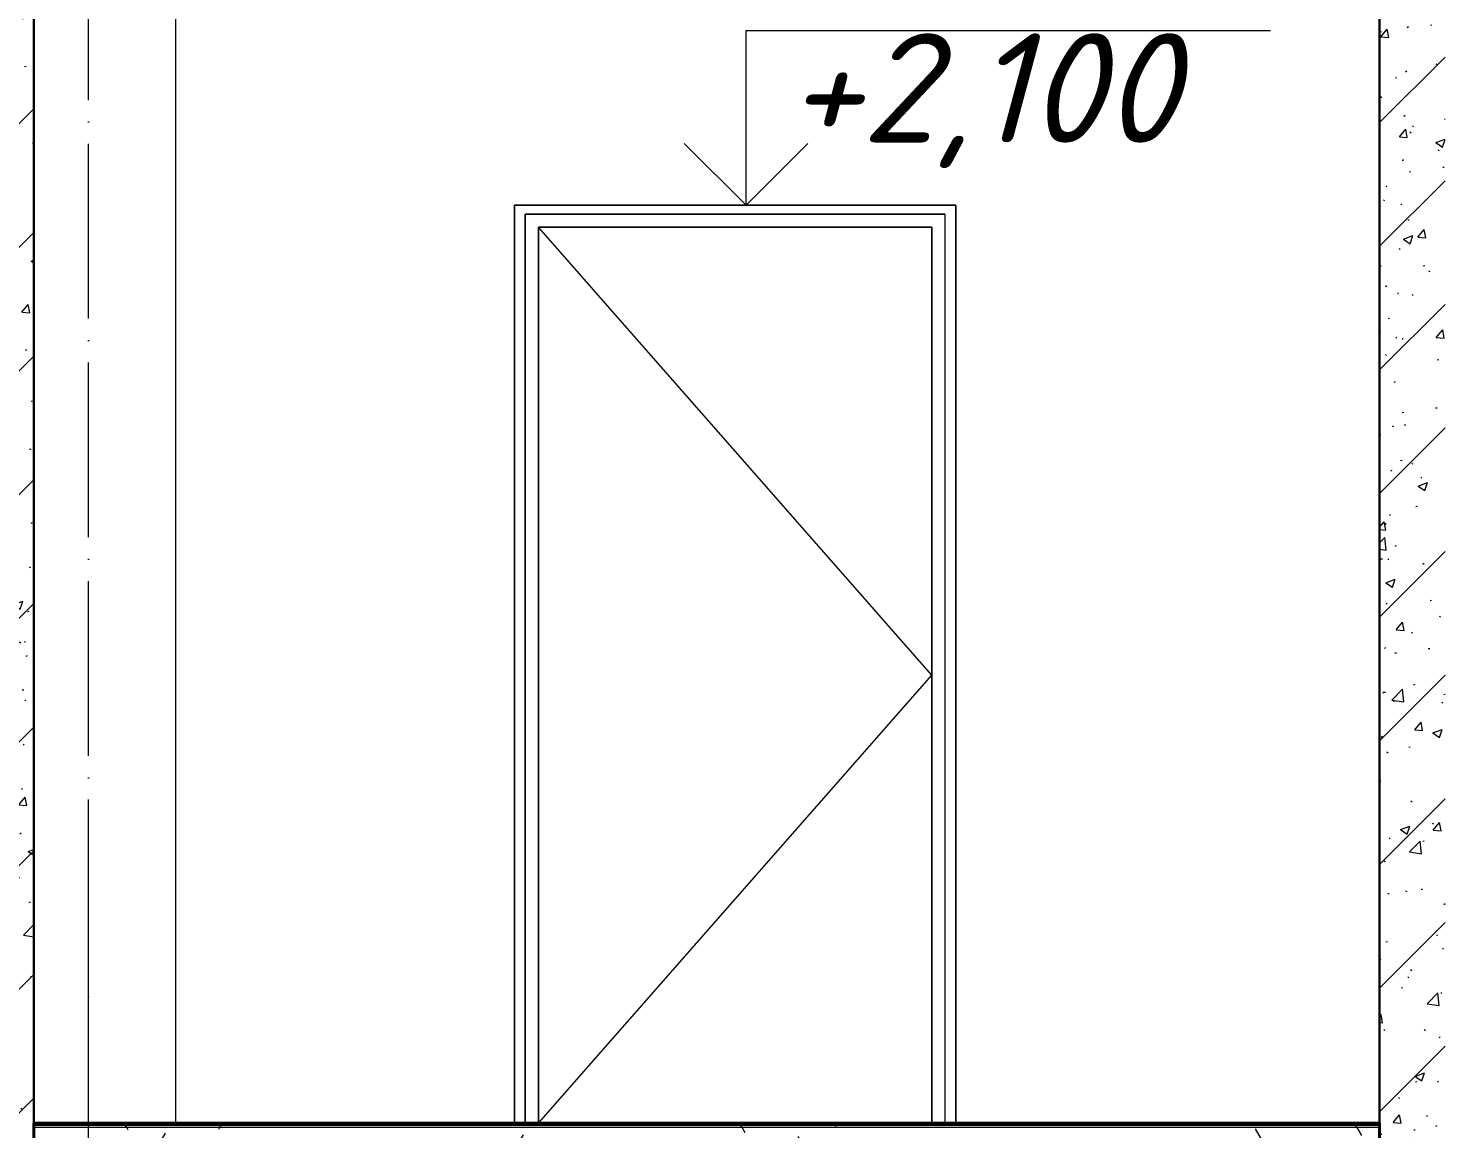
# Model space of a CAD drawing. Header units: millimetres. Extents: x -2951072 to 8268522, y -652067 to -630209.
# Drawn here: x 2656388 to 2659627, y -644133 to -641615 of the extents above; entities that cross this region are included whole.
import ezdxf

# ---------------------------------------------------------------- set-up
doc = ezdxf.new("R2010")
doc.units = ezdxf.units.MM
doc.header["$LTSCALE"] = 20
doc.linetypes.add('_ШПТ__20_т__2_5__Линия сетки', pattern=[25, 20, -2.5, 0, -2.5])
doc.linetypes.add('CENTER', pattern=[50.8, 31.75, -6.35, 6.35, -6.35])
doc.layers.get('0').update_dxf_attribs({"lineweight": 0})
doc.layers.add('ANNO-TEXT', color=251, linetype='Continuous')
doc.layers.add('PDF __PP_Axis', color=7, linetype='Continuous')
for name, color, linetype, lineweight in [('Высотные отметки', 7, 'Continuous', 9), ('Общие ребра', 7, 'Continuous', 18), ('ОСИ', 251, 'CENTER', 18), ('Перекрытия', 7, 'Continuous', 18), ('Стены', 7, 'Continuous', 18), ('Стены разрез', 7, 'Continuous', 30), ('Стены штриховка', 7, 'Continuous', 30), ('Типовые аннотации', 7, 'Continuous', 18)]:
    doc.layers.add(name, color=color, linetype=linetype, lineweight=lineweight)
for name, color, linetype, lineweight, true_color in [('Двери', 7, 'Continuous', 9, 0x804000), ('Каркас_Импост', 7, 'Continuous', 9, 0x804000), ('Монтажный зазор', 7, 'Continuous', 9, 0x804000), ('Открывание', 7, 'Continuous', 9, 0x373737), ('Панель', 7, 'Continuous', 9, 0x804000)]:
    doc.layers.add(name, color=color, linetype=linetype, lineweight=lineweight, true_color=true_color)
doc.styles.add('PDF ISOCPEUR Italic', font='isocpeui.ttf')
pattern_1 = [(50, (2661175.67, -643812.97), (218.621, -19.127), [22.86, -251.46]), (355, (2661175.67, -643812.97), (-42.292, 229.268), [18.288, -201.168]), (100.451, (2661193.9, -643814.56), (176.331, 210.14), [19.428, -213.708]), (46.184, (2661175.67, -643752), (325.295, -50.452), [34.29, -377.19]), (96.636, (2661202.78, -643756.2), (284.883, 296.913), [29.142, -320.562]), (351.184, (2661175.67, -643752), (284.886, 296.91), [27.432, -301.752]), (21, (2661206.15, -643767.25), (181.9375, -122.7183), [22.86, -251.46]), (326, (2661206.15, -643767.25), (74.162, 221.026), [18.288, -201.168]), (71.451, (2661221.31, -643777.48), (256.1, 98.305), [19.428, -213.708]), (37.5, (2661175.67, -643812.97), (3.7064, 101.4659), [3.353, -195.377, 3.353, -200.863, -201.93]), (37.5, (2661175.67, -643812.97), (3.7064, 101.4659), [-402.946, 3.353, -198.577]), (7.5, (2661175.67, -643812.97), (80.1836, 120.2165), [3.353, -113.081, 3.353, -190.805, -76.962]), (7.5, (2661175.67, -643812.97), (80.1836, 120.2165), [-310.591, 3.353, -73.609]), (327.5, (2661107.7, -643812.97), (162.7086, -6.875), [3.353, -72.847, 3.353, -234.391, -315.468]), (327.5, (2661107.7, -643812.97), (162.7086, -6.875), [-313.944, 3.353, -312.115]), (317.5, (2661077.22, -643812.97), (177.7547, 30.512), [3.353, -95.707, 3.353, -154.534, -224.028]), (317.5, (2661077.22, -643812.97), (177.7547, 30.512), [-256.946, 3.353, -220.675])]
pattern_2 = [(45, (2661175.67, -643812.97), (-141.4214, 141.4214), [])]
pattern_3 = [(0, (2661175.67, -643812.97), (406.4, 101.6), [33.528, -271.272, 33.528, -271.272, -1625.6]), (0, (2661175.67, -643812.97), (406.4, 101.6), [-609.6, 33.528, -576.072, 33.528, -271.272, -711.2]), (0, (2661175.67, -643812.97), (406.4, 101.6), [-1524, 33.528, -169.672, 33.528, -474.472]), (120, (2661328.07, -643762.17), (-291.1882, 301.1527), [33.528, -271.272, 33.528, -271.272, -1625.6]), (120, (2661328.07, -643762.17), (-291.1882, 301.1527), [-609.6, 33.528, -576.072, 33.528, -271.272, -711.2]), (120, (2661328.07, -643762.17), (-291.1882, 301.1527), [-1524, 33.528, -169.672, 33.528, -474.472]), (240, (2661378.87, -643558.97), (-115.2118, -402.7527), [33.528, -271.272, 33.528, -271.272, -1625.6]), (240, (2661378.87, -643558.97), (-115.2118, -402.7527), [-609.6, 33.528, -576.072, 33.528, -271.272, -711.2]), (240, (2661378.87, -643558.97), (-115.2118, -402.7527), [-1524, 33.528, -169.672, 33.528, -474.472])]

# ---------------------------------------------------------------- blocks, each defined once
blk = doc.blocks.new('101_Дверь_Однопольная_Деревянная_ГОСТ 475-2016 - ДВ_1Рл_2080х960_Г_ПрБ-1361026-_О__Р__1-1_')
at = {"layer": 'Каркас_Импост', "color": 7}
for p, q in [((29130, 2080), (28170, 2080)), ((28170, 2080), (28170, 0)), ((29130, 2080), (29130, 0)), ((28200, 2050), (29100, 2050)), ((28200, 0), (28200, 2050)), ((29100, 2050), (29100, 0))]:
    blk.add_line(p, q, dxfattribs=at)
at = {"layer": 'Монтажный зазор', "color": 7}
for p, q in [((29155, 2100), (28145, 2100)), ((28145, 2100), (28145, 0)), ((28170, 0), (28170, 2080)), ((28170, 2080), (29130, 2080)), ((29130, 2080), (29130, 0)), ((29155, 0), (29155, 2100))]:
    blk.add_line(p, q, dxfattribs=at)
at = {"layer": 'Открывание', "color": 7}
for p, q in [((29100, 1025), (28200, 2050)), ((28200, 0), (29100, 1025))]:
    blk.add_line(p, q, dxfattribs=at)
at = {"layer": 'Панель', "color": 7}
for p, q in [((28200, 2050), (28200, 0)), ((29100, 2050), (28200, 2050)), ((29100, 0), (29100, 2050))]:
    blk.add_line(p, q, dxfattribs=at)
blk = doc.blocks.new('Высотные отметки - Стрелка вверх-5091-_О__Р__1-1_')
at = {"layer": 'Типовые аннотации'}
for p, q in [((18788.7, 3100), (19988.7, 3100)), ((18788.7, 2700), (18788.7, 3100)), ((18388.7, 2700), (19188.7, 2700))]:
    blk.add_line(p, q, dxfattribs=at)
at = {"layer": 'Типовые аннотации', "lineweight": 20}
for q in [(18647.2, 2841.4), (18930.1, 2841.4)]:
    blk.add_line((18788.7, 2700), q, dxfattribs=at)
blk = doc.blocks.new('фундам')
at = {"layer": 'PDF __PP_Axis', "lineweight": 9}
blk.add_lwpolyline([(153363.4, 57767.3), (153363.4, 59058.7)], dxfattribs=at)

msp = doc.modelspace()

# ---------------------------------------------------------------- hatches: boundary and pattern name
at = {"layer": 'Перекрытия', "lineweight": 9}
h = msp.add_hatch(dxfattribs=at)
h.set_pattern_fill('FP_6', color=256, style=0, pattern_type=2)
h.set_pattern_definition([(216.87, (2661342.27, -643396.47), (1249.4985, 833.0022), [208.25, -1874.25]), (206.565, (2661592.17, -643521.42), (-416.5, -416.5), [465.66, -465.66]), (198.435, (2661592.17, -643729.67), (-832.9995, -416.501), [263.418, -1053.67])])
h.paths.add_polyline_path([(2656400.5, -644125.2), (2659480.5, -644125.2), (2659480.5, -644120.2), (2656400.5, -644120.2)], flags=0)
h = msp.add_hatch(dxfattribs=at)
h.set_pattern_fill('FP_5', color=256, style=0, pattern_type=2)
h.set_pattern_definition(pattern_3)
h.paths.add_polyline_path([(2656400.5, -644130.2), (2659480.5, -644130.2), (2659480.5, -644125.2), (2656400.5, -644125.2)], flags=0)
h = msp.add_hatch(dxfattribs=at)
h.set_pattern_fill('FP_5', color=256, style=0, pattern_type=2)
h.set_pattern_definition(pattern_3)
h.paths.add_polyline_path([(2656400.5, -644220.2), (2659480.5, -644220.2), (2659480.5, -644130.2), (2656400.5, -644130.2)], flags=0)
at = {"layer": 'Стены штриховка', "lineweight": 9}
h = msp.add_hatch(dxfattribs=at)
h.set_pattern_fill('FP_2', color=256, style=0, pattern_type=2)
h.set_pattern_definition(pattern_1)
h.paths.add_polyline_path([(2656250.5, -644220.2), (2656400.5, -644220.2), (2656400.5, -640430.2), (2656250.5, -640430.2), (2656250.5, -643929.7)], flags=0)
h = msp.add_hatch(dxfattribs=at)
h.set_pattern_fill('FP_3', color=256, style=0, pattern_type=2)
h.set_pattern_definition(pattern_2)
h.paths.add_polyline_path([(2656250.5, -644220.2), (2656400.5, -644220.2), (2656400.5, -640430.2), (2656250.5, -640430.2), (2656250.5, -643929.7)], flags=0)
h = msp.add_hatch(dxfattribs=at)
h.set_pattern_fill('FP_2', color=256, style=0, pattern_type=2)
h.set_pattern_definition(pattern_1)
h.paths.add_polyline_path([(2659630.5, -644220.2), (2659630.5, -640430.2), (2659480.5, -640430.2), (2659480.5, -644220.2)], flags=0)
h = msp.add_hatch(dxfattribs=at)
h.set_pattern_fill('FP_3', color=256, style=0, pattern_type=2)
h.set_pattern_definition(pattern_2)
h.paths.add_polyline_path([(2659630.5, -644220.2), (2659630.5, -640430.2), (2659480.5, -640430.2), (2659480.5, -644220.2)], flags=0)

# ---------------------------------------------------------------- linework, layer by layer
at = {"layer": 'Высотные отметки'}
for p, q in [((2657793.3, -642020.2), (2657829.6, -642020.2)), ((2657829.6, -642020.2), (2658030.8, -642020.2))]:
    msp.add_line(p, q, dxfattribs=at)
at = {"layer": 'Общие ребра'}
for p, q in [((2659480.5, -644125.2), (2656400.5, -644125.2)), ((2659480.5, -644130.2), (2656400.5, -644130.2))]:
    msp.add_line(p, q, dxfattribs=at)
at = {"layer": 'ОСИ', "linetype": '_ШПТ__20_т__2_5__Линия сетки'}
msp.add_line((2656525.5, -646280.4), (2656525.5, -634693), dxfattribs=at)
at = {"layer": 'Перекрытия', "lineweight": 40}
for p, q in [((2659480.5, -644120.2), (2656400.5, -644120.2)), ((2656400.5, -644120.2), (2656400.5, -644220.2)), ((2659480.5, -644220.2), (2659480.5, -644120.2))]:
    msp.add_line(p, q, dxfattribs=at)
at = {"layer": 'Стены'}
for p, q in [((2656725, -640220.2), (2656725, -644120.2)), ((2657500.5, -644120.2), (2657500.5, -642020.2)), ((2657500.5, -642020.2), (2658510.5, -642020.2)), ((2658510.5, -642020.2), (2658510.5, -644120.2))]:
    msp.add_line(p, q, dxfattribs=at)
at = {"layer": 'Стены разрез'}
for p, q in [((2656400.5, -644120.2), (2656400.5, -640430.2)), ((2659480.5, -640430.2), (2659480.5, -644120.2))]:
    msp.add_line(p, q, dxfattribs=at)

# ---------------------------------------------------------------- block references
msp.add_blockref('фундам', (2503162.1, -702770.8))
at = {"layer": 'Высотные отметки', "lineweight": 20}
msp.add_blockref('Высотные отметки - Стрелка вверх-5091-_О__Р__1-1_', (2639242.1, -644720.2), dxfattribs=at)
at = {"layer": 'Двери', "color": 7}
msp.add_blockref('101_Дверь_Однопольная_Деревянная_ГОСТ 475-2016 - ДВ_1Рл_2080х960_Г_ПрБ-1361026-_О__Р__1-1_', (2629355.5, -644120.2), dxfattribs=at)

# ---------------------------------------------------------------- texts
at = {"layer": 'ANNO-TEXT', "color": 7, "lineweight": 0, "insert": (2658123.5, -641626.8), "char_height": 250, "width": 1028.823, "attachment_point": 1, "line_spacing_factor": 1.022761, "style": 'PDF ISOCPEUR Italic'}
msp.add_mtext('+2,100', dxfattribs=at)

doc.saveas('drawing.dxf')
